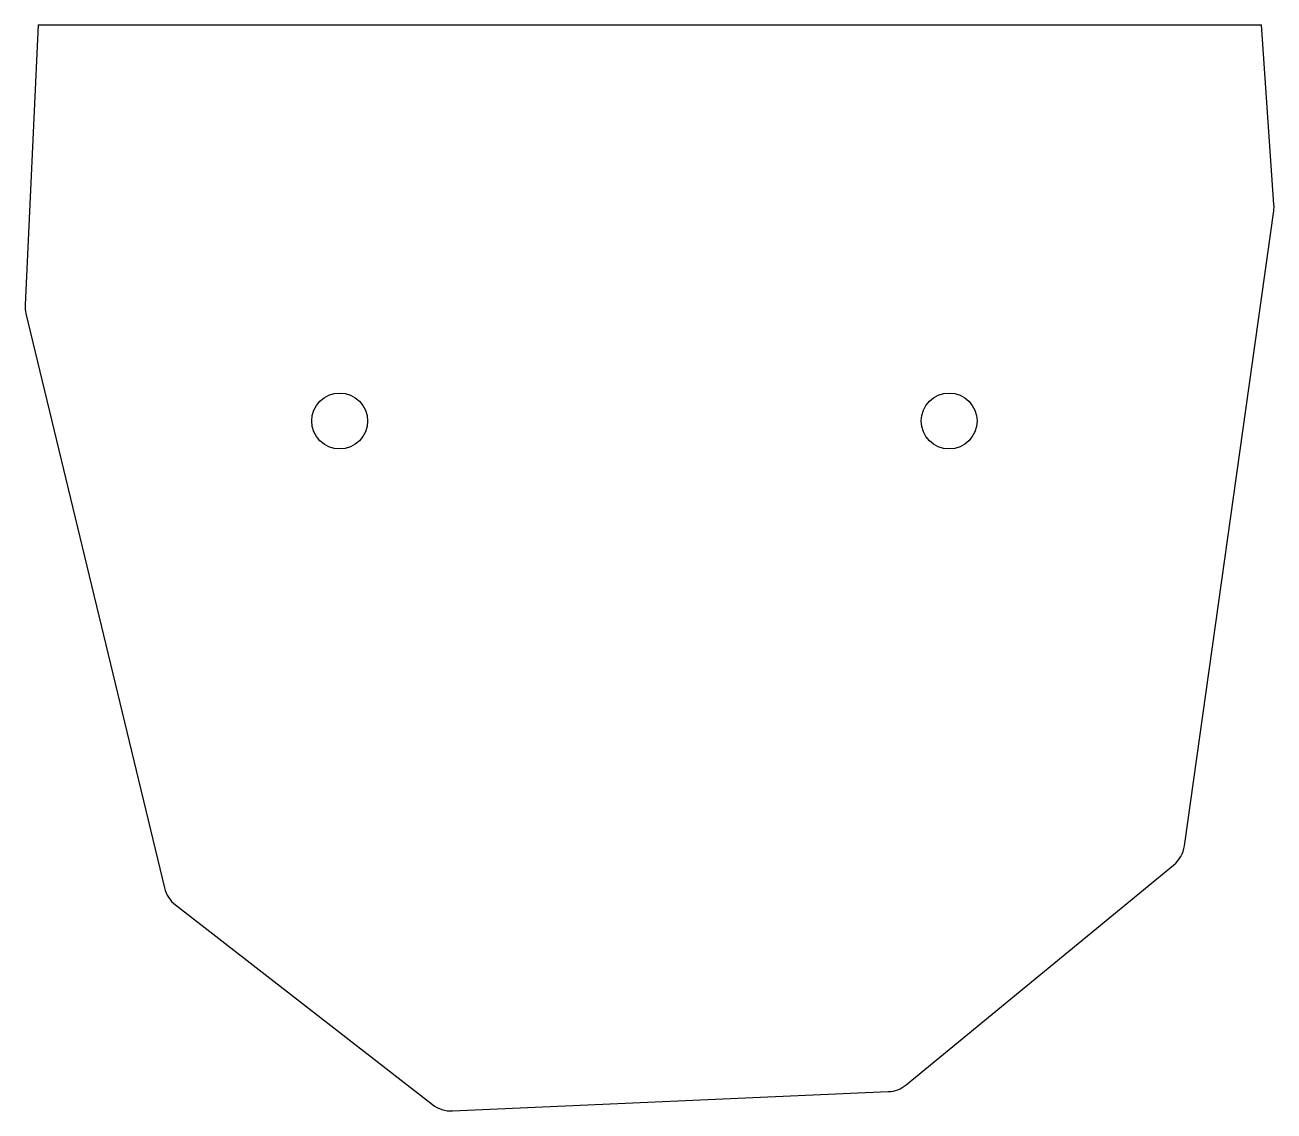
# Model space of a CAD drawing. Header units: millimetres. Extents: x -61 to 62, y -209 to -102.
import ezdxf

# ---------------------------------------------------------------- set-up
doc = ezdxf.new("R2010")
doc.units = ezdxf.units.MM

msp = doc.modelspace()

# ---------------------------------------------------------------- linework, layer by layer
for p, q in [((-59.68, -102), (-60.98, -129.57)), ((-59.68, -102), (60.74, -102)), ((61.98, -119.69), (60.74, -102)), ((53.16, -182.84), (61.96, -120.31)), ((-60.9, -130.42), (-47.25, -186.98)), ((25.77, -206.37), (52.1, -184.74)), ((-46.17, -188.64), (-20.87, -208.32)), ((-18.9, -208.95), (24, -207.04))]:
    msp.add_line(p, q)
for centre in [(-30, -141), (30, -141)]:
    msp.add_circle(centre, 2.75)
for centre, start, end in [((58.99, -119.89), -8.0047, 4.0042), ((-57.98, -129.71), 177.3057, 193.5704), ((50.19, -182.42), -50.5993, -8.0047), ((-44.33, -186.28), -166.4296, -127.875), ((23.87, -204.05), -87.4552, -50.5993), ((-19.03, -205.95), -127.875, -87.4552)]:
    msp.add_arc(centre, 3, start, end)

doc.saveas('drawing.dxf')
